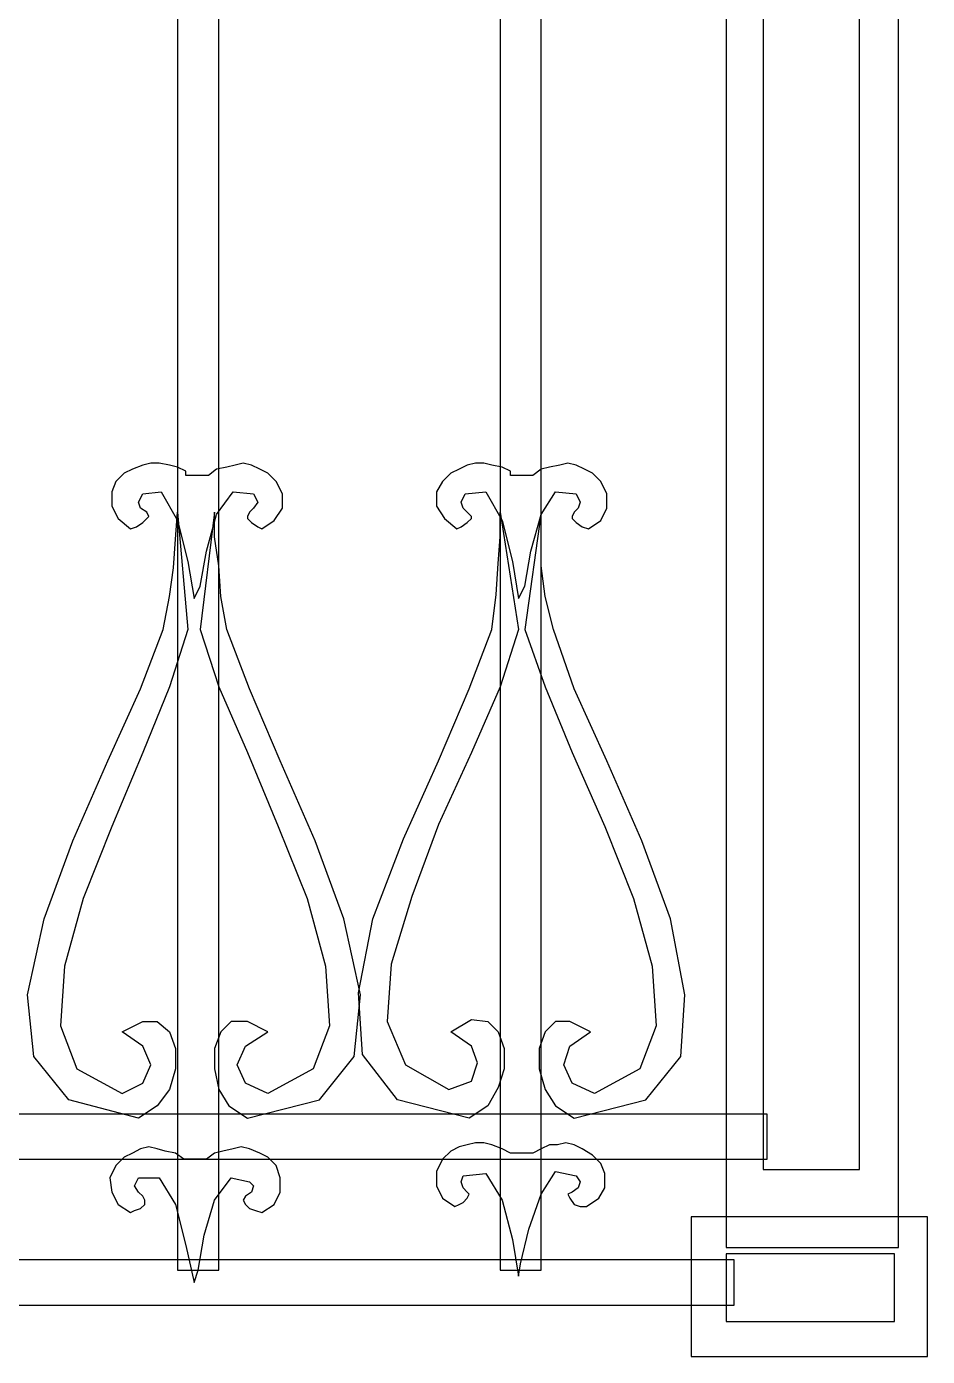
# Model space of a CAD drawing. Header units: centimetres. Extents: x -54 to 53, y -72 to 21.
# Drawn here: x 22.12 to 53.5, y -72.05 to -25.71 of the extents above; entities that cross this region are included whole.
import ezdxf

# ---------------------------------------------------------------- set-up
doc = ezdxf.new("R2010")
doc.units = ezdxf.units.CM
doc.header["$MEASUREMENT"] = 0
doc.layers.add('layer 1', color=7, linetype='Continuous')

msp = doc.modelspace()

# ---------------------------------------------------------------- linework, layer by layer
at = {"layer": 'layer 1', "color": 44}
for points, knots in [([(27.37509, -69.04126), (27.37509, -69.04126), (27.37509, 18.83919), (27.37509, 18.83919), (27.37509, 18.83919), (27.37509, 18.83919), (28.80636, 18.98232), (28.80636, 18.98232), (28.80636, 18.98232), (28.80636, 18.98232), (28.80636, -69.04126), (28.80636, -69.04126), (28.80636, -69.04126), (28.80636, -69.04126), (27.37509, -69.04126), (27.37509, -69.04126)], [0, 0, 0, 0, 0.25, 0.25, 0.25, 0.25, 0.5, 0.5, 0.5, 0.5, 0.75, 0.75, 0.75, 0.75, 1, 1, 1, 1]), ([(38.61062, -69.04126), (38.61062, -69.04126), (38.61062, 18.83919), (38.61062, 18.83919), (38.61062, 18.83919), (38.61062, 18.83919), (40.04189, 18.98232), (40.04189, 18.98232), (40.04189, 18.98232), (40.04189, 18.98232), (40.04189, -69.04126), (40.04189, -69.04126), (40.04189, -69.04126), (40.04189, -69.04126), (38.61062, -69.04126), (38.61062, -69.04126)], [0, 0, 0, 0, 0.25, 0.25, 0.25, 0.25, 0.5, 0.5, 0.5, 0.5, 0.75, 0.75, 0.75, 0.75, 1, 1, 1, 1]), ([(47.7708, 12.32688), (47.7708, 12.32688), (51.1343, 12.32688), (51.1343, 12.32688), (51.1343, 12.32688), (51.1343, 12.32688), (51.1343, -65.53463), (51.1343, -65.53463), (51.1343, -65.53463), (51.1343, -65.53463), (47.7708, -65.53463), (47.7708, -65.53463), (47.7708, -65.53463), (47.7708, -65.53463), (47.7708, 12.32688), (47.7708, 12.32688)], [0, 0, 0, 0, 0.25, 0.25, 0.25, 0.25, 0.5, 0.5, 0.5, 0.5, 0.75, 0.75, 0.75, 0.75, 1, 1, 1, 1]), ([(27.66134, -41.34604), (27.66134, -41.34604), (28.44854, -41.34604), (28.44854, -41.34604), (28.44854, -41.34604), (28.44854, -41.34604), (28.44854, -41.34604), (28.44854, -41.34604), (28.44854, -41.34604), (28.44854, -41.34604), (28.7348, -41.13135), (28.7348, -41.13135), (28.7348, -41.13135), (28.7348, -41.13135), (29.09262, -41.05978), (29.09262, -41.05978), (29.09262, -41.05978), (29.09262, -41.05978), (29.37887, -40.98822), (29.37887, -40.98822), (29.37887, -40.98822), (29.37887, -40.98822), (29.66513, -40.91666), (29.66513, -40.91666), (29.66513, -40.91666), (29.66513, -40.91666), (29.95139, -40.98822), (29.95139, -40.98822), (29.95139, -40.98822), (29.95139, -40.98822), (30.23764, -41.13135), (30.23764, -41.13135), (30.23764, -41.13135), (30.23764, -41.13135), (30.5239, -41.27447), (30.5239, -41.27447), (30.5239, -41.27447), (30.5239, -41.27447), (30.81015, -41.56073), (30.81015, -41.56073), (30.81015, -41.56073), (30.81015, -41.56073), (31.02484, -41.99011), (31.02484, -41.99011), (31.02484, -41.99011), (31.02484, -41.99011), (31.02484, -42.49106), (31.02484, -42.49106), (31.02484, -42.49106), (31.02484, -42.49106), (30.73859, -42.92044), (30.73859, -42.92044), (30.73859, -42.92044), (30.73859, -42.92044), (30.30921, -43.2067), (30.30921, -43.2067), (30.30921, -43.2067), (30.30921, -43.2067), (30.16608, -43.13514), (30.16608, -43.13514), (30.16608, -43.13514), (30.16608, -43.13514), (29.95139, -42.99201), (29.95139, -42.99201), (29.95139, -42.99201), (29.95139, -42.99201), (29.80826, -42.84888), (29.80826, -42.84888), (29.80826, -42.84888), (29.80826, -42.84888), (29.80826, -42.77732), (29.80826, -42.77732), (29.80826, -42.77732), (29.80826, -42.77732), (29.87982, -42.63419), (29.87982, -42.63419), (29.87982, -42.63419), (29.87982, -42.63419), (30.02295, -42.49106), (30.02295, -42.49106), (30.02295, -42.49106), (30.02295, -42.49106), (30.16608, -42.27637), (30.16608, -42.27637), (30.16608, -42.27637), (30.16608, -42.27637), (30.02295, -41.99011), (30.02295, -41.99011), (30.02295, -41.99011), (30.02295, -41.99011), (29.30731, -41.91855), (29.30731, -41.91855), (29.30731, -41.91855), (29.30731, -41.91855), (28.7348, -42.70575), (28.7348, -42.70575), (28.7348, -42.70575), (28.7348, -42.70575), (28.37698, -43.9939), (28.37698, -43.9939), (28.37698, -43.9939), (28.37698, -43.9939), (28.16229, -45.21049), (28.16229, -45.21049), (28.16229, -45.21049), (28.16229, -45.21049), (27.9476, -45.63987), (27.9476, -45.63987), (27.9476, -45.63987), (27.9476, -45.63987), (27.73291, -44.35172), (27.73291, -44.35172), (27.73291, -44.35172), (27.73291, -44.35172), (27.37509, -42.92044), (27.37509, -42.92044), (27.37509, -42.92044), (27.37509, -42.92044), (26.80257, -41.91855), (26.80257, -41.91855), (26.80257, -41.91855), (26.80257, -41.91855), (26.1585, -41.99011), (26.1585, -41.99011), (26.1585, -41.99011), (26.1585, -41.99011), (26.01537, -42.27637), (26.01537, -42.27637), (26.01537, -42.27637), (26.01537, -42.27637), (26.08694, -42.49106), (26.08694, -42.49106), (26.08694, -42.49106), (26.08694, -42.49106), (26.30163, -42.63419), (26.30163, -42.63419), (26.30163, -42.63419), (26.30163, -42.63419), (26.37319, -42.77732), (26.37319, -42.77732), (26.37319, -42.77732), (26.37319, -42.77732), (26.30163, -42.84888), (26.30163, -42.84888), (26.30163, -42.84888), (26.30163, -42.84888), (26.1585, -42.99201), (26.1585, -42.99201), (26.1585, -42.99201), (26.1585, -42.99201), (25.94381, -43.13514), (25.94381, -43.13514), (25.94381, -43.13514), (25.94381, -43.13514), (25.72912, -43.2067), (25.72912, -43.2067), (25.72912, -43.2067), (25.72912, -43.2067), (25.29973, -42.84888), (25.29973, -42.84888), (25.29973, -42.84888), (25.29973, -42.84888), (25.08504, -42.4195), (25.08504, -42.4195), (25.08504, -42.4195), (25.08504, -42.4195), (25.08504, -41.91855), (25.08504, -41.91855), (25.08504, -41.91855), (25.08504, -41.91855), (25.22817, -41.56073), (25.22817, -41.56073), (25.22817, -41.56073), (25.22817, -41.56073), (25.51442, -41.27447), (25.51442, -41.27447), (25.51442, -41.27447), (25.51442, -41.27447), (25.80068, -41.13135), (25.80068, -41.13135), (25.80068, -41.13135), (25.80068, -41.13135), (26.1585, -40.98822), (26.1585, -40.98822), (26.1585, -40.98822), (26.1585, -40.98822), (26.44476, -40.91666), (26.44476, -40.91666), (26.44476, -40.91666), (26.44476, -40.91666), (26.73101, -40.91666), (26.73101, -40.91666), (26.73101, -40.91666), (26.73101, -40.91666), (27.08883, -40.98822), (27.08883, -40.98822), (27.08883, -40.98822), (27.08883, -40.98822), (27.37509, -41.05978), (27.37509, -41.05978), (27.37509, -41.05978), (27.37509, -41.05978), (27.66134, -41.20291), (27.66134, -41.20291), (27.66134, -41.20291), (27.66134, -41.20291), (27.66134, -41.34604), (27.66134, -41.34604)], [0, 0, 0, 0, 0.01923077, 0.01923077, 0.01923077, 0.01923077, 0.03846154, 0.03846154, 0.03846154, 0.03846154, 0.05769231, 0.05769231, 0.05769231, 0.05769231, 0.07692308, 0.07692308, 0.07692308, 0.07692308, 0.09615385, 0.09615385, 0.09615385, 0.09615385, 0.11538462, 0.11538462, 0.11538462, 0.11538462, 0.13461538, 0.13461538, 0.13461538, 0.13461538, 0.15384615, 0.15384615, 0.15384615, 0.15384615, 0.17307692, 0.17307692, 0.17307692, 0.17307692, 0.19230769, 0.19230769, 0.19230769, 0.19230769, 0.21153846, 0.21153846, 0.21153846, 0.21153846, 0.23076923, 0.23076923, 0.23076923, 0.23076923, 0.25, 0.25, 0.25, 0.25, 0.26923077, 0.26923077, 0.26923077, 0.26923077, 0.28846154, 0.28846154, 0.28846154, 0.28846154, 0.30769231, 0.30769231, 0.30769231, 0.30769231, 0.32692308, 0.32692308, 0.32692308, 0.32692308, 0.34615385, 0.34615385, 0.34615385, 0.34615385, 0.36538462, 0.36538462, 0.36538462, 0.36538462, 0.38461538, 0.38461538, 0.38461538, 0.38461538, 0.40384615, 0.40384615, 0.40384615, 0.40384615, 0.42307692, 0.42307692, 0.42307692, 0.42307692, 0.44230769, 0.44230769, 0.44230769, 0.44230769, 0.46153846, 0.46153846, 0.46153846, 0.46153846, 0.48076923, 0.48076923, 0.48076923, 0.48076923, 0.5, 0.5, 0.5, 0.5, 0.51923077, 0.51923077, 0.51923077, 0.51923077, 0.53846154, 0.53846154, 0.53846154, 0.53846154, 0.55769231, 0.55769231, 0.55769231, 0.55769231, 0.57692308, 0.57692308, 0.57692308, 0.57692308, 0.59615385, 0.59615385, 0.59615385, 0.59615385, 0.61538462, 0.61538462, 0.61538462, 0.61538462, 0.63461538, 0.63461538, 0.63461538, 0.63461538, 0.65384615, 0.65384615, 0.65384615, 0.65384615, 0.67307692, 0.67307692, 0.67307692, 0.67307692, 0.69230769, 0.69230769, 0.69230769, 0.69230769, 0.71153846, 0.71153846, 0.71153846, 0.71153846, 0.73076923, 0.73076923, 0.73076923, 0.73076923, 0.75, 0.75, 0.75, 0.75, 0.76923077, 0.76923077, 0.76923077, 0.76923077, 0.78846154, 0.78846154, 0.78846154, 0.78846154, 0.80769231, 0.80769231, 0.80769231, 0.80769231, 0.82692308, 0.82692308, 0.82692308, 0.82692308, 0.84615385, 0.84615385, 0.84615385, 0.84615385, 0.86538462, 0.86538462, 0.86538462, 0.86538462, 0.88461538, 0.88461538, 0.88461538, 0.88461538, 0.90384615, 0.90384615, 0.90384615, 0.90384615, 0.92307692, 0.92307692, 0.92307692, 0.92307692, 0.94230769, 0.94230769, 0.94230769, 0.94230769, 0.96153846, 0.96153846, 0.96153846, 0.96153846, 0.98076923, 0.98076923, 0.98076923, 0.98076923, 1, 1, 1, 1]), ([(38.96844, -41.34604), (38.96844, -41.34604), (39.75564, -41.34604), (39.75564, -41.34604), (39.75564, -41.34604), (39.75564, -41.34604), (39.75564, -41.34604), (39.75564, -41.34604), (39.75564, -41.34604), (39.75564, -41.34604), (40.04189, -41.13135), (40.04189, -41.13135), (40.04189, -41.13135), (40.04189, -41.13135), (40.32815, -41.05978), (40.32815, -41.05978), (40.32815, -41.05978), (40.32815, -41.05978), (40.68597, -40.98822), (40.68597, -40.98822), (40.68597, -40.98822), (40.68597, -40.98822), (40.97223, -40.91666), (40.97223, -40.91666), (40.97223, -40.91666), (40.97223, -40.91666), (41.25848, -40.98822), (41.25848, -40.98822), (41.25848, -40.98822), (41.25848, -40.98822), (41.54474, -41.13135), (41.54474, -41.13135), (41.54474, -41.13135), (41.54474, -41.13135), (41.83099, -41.27447), (41.83099, -41.27447), (41.83099, -41.27447), (41.83099, -41.27447), (42.11725, -41.56073), (42.11725, -41.56073), (42.11725, -41.56073), (42.11725, -41.56073), (42.33194, -41.99011), (42.33194, -41.99011), (42.33194, -41.99011), (42.33194, -41.99011), (42.33194, -42.49106), (42.33194, -42.49106), (42.33194, -42.49106), (42.33194, -42.49106), (42.11725, -42.92044), (42.11725, -42.92044), (42.11725, -42.92044), (42.11725, -42.92044), (41.68786, -43.2067), (41.68786, -43.2067), (41.68786, -43.2067), (41.68786, -43.2067), (41.47317, -43.13514), (41.47317, -43.13514), (41.47317, -43.13514), (41.47317, -43.13514), (41.25848, -42.99201), (41.25848, -42.99201), (41.25848, -42.99201), (41.25848, -42.99201), (41.11535, -42.84888), (41.11535, -42.84888), (41.11535, -42.84888), (41.11535, -42.84888), (41.11535, -42.77732), (41.11535, -42.77732), (41.11535, -42.77732), (41.11535, -42.77732), (41.18692, -42.63419), (41.18692, -42.63419), (41.18692, -42.63419), (41.18692, -42.63419), (41.33004, -42.49106), (41.33004, -42.49106), (41.33004, -42.49106), (41.33004, -42.49106), (41.40161, -42.27637), (41.40161, -42.27637), (41.40161, -42.27637), (41.40161, -42.27637), (41.25848, -41.99011), (41.25848, -41.99011), (41.25848, -41.99011), (41.25848, -41.99011), (40.54284, -41.91855), (40.54284, -41.91855), (40.54284, -41.91855), (40.54284, -41.91855), (40.04189, -42.70575), (40.04189, -42.70575), (40.04189, -42.70575), (40.04189, -42.70575), (39.68408, -43.9939), (39.68408, -43.9939), (39.68408, -43.9939), (39.68408, -43.9939), (39.46938, -45.21049), (39.46938, -45.21049), (39.46938, -45.21049), (39.46938, -45.21049), (39.25469, -45.63987), (39.25469, -45.63987), (39.25469, -45.63987), (39.25469, -45.63987), (39.04, -44.35172), (39.04, -44.35172), (39.04, -44.35172), (39.04, -44.35172), (38.68218, -42.92044), (38.68218, -42.92044), (38.68218, -42.92044), (38.68218, -42.92044), (38.10967, -41.91855), (38.10967, -41.91855), (38.10967, -41.91855), (38.10967, -41.91855), (37.39403, -41.99011), (37.39403, -41.99011), (37.39403, -41.99011), (37.39403, -41.99011), (37.2509, -42.27637), (37.2509, -42.27637), (37.2509, -42.27637), (37.2509, -42.27637), (37.32247, -42.49106), (37.32247, -42.49106), (37.32247, -42.49106), (37.32247, -42.49106), (37.46559, -42.63419), (37.46559, -42.63419), (37.46559, -42.63419), (37.46559, -42.63419), (37.60872, -42.77732), (37.60872, -42.77732), (37.60872, -42.77732), (37.60872, -42.77732), (37.60872, -42.84888), (37.60872, -42.84888), (37.60872, -42.84888), (37.60872, -42.84888), (37.46559, -42.99201), (37.46559, -42.99201), (37.46559, -42.99201), (37.46559, -42.99201), (37.2509, -43.13514), (37.2509, -43.13514), (37.2509, -43.13514), (37.2509, -43.13514), (37.10778, -43.2067), (37.10778, -43.2067), (37.10778, -43.2067), (37.10778, -43.2067), (36.67839, -42.84888), (36.67839, -42.84888), (36.67839, -42.84888), (36.67839, -42.84888), (36.39214, -42.4195), (36.39214, -42.4195), (36.39214, -42.4195), (36.39214, -42.4195), (36.39214, -41.91855), (36.39214, -41.91855), (36.39214, -41.91855), (36.39214, -41.91855), (36.60683, -41.56073), (36.60683, -41.56073), (36.60683, -41.56073), (36.60683, -41.56073), (36.89308, -41.27447), (36.89308, -41.27447), (36.89308, -41.27447), (36.89308, -41.27447), (37.17934, -41.13135), (37.17934, -41.13135), (37.17934, -41.13135), (37.17934, -41.13135), (37.46559, -40.98822), (37.46559, -40.98822), (37.46559, -40.98822), (37.46559, -40.98822), (37.75185, -40.91666), (37.75185, -40.91666), (37.75185, -40.91666), (37.75185, -40.91666), (38.03811, -40.91666), (38.03811, -40.91666), (38.03811, -40.91666), (38.03811, -40.91666), (38.32436, -40.98822), (38.32436, -40.98822), (38.32436, -40.98822), (38.32436, -40.98822), (38.68218, -41.05978), (38.68218, -41.05978), (38.68218, -41.05978), (38.68218, -41.05978), (38.96844, -41.20291), (38.96844, -41.20291), (38.96844, -41.20291), (38.96844, -41.20291), (38.96844, -41.34604), (38.96844, -41.34604)], [0, 0, 0, 0, 0.01923077, 0.01923077, 0.01923077, 0.01923077, 0.03846154, 0.03846154, 0.03846154, 0.03846154, 0.05769231, 0.05769231, 0.05769231, 0.05769231, 0.07692308, 0.07692308, 0.07692308, 0.07692308, 0.09615385, 0.09615385, 0.09615385, 0.09615385, 0.11538462, 0.11538462, 0.11538462, 0.11538462, 0.13461538, 0.13461538, 0.13461538, 0.13461538, 0.15384615, 0.15384615, 0.15384615, 0.15384615, 0.17307692, 0.17307692, 0.17307692, 0.17307692, 0.19230769, 0.19230769, 0.19230769, 0.19230769, 0.21153846, 0.21153846, 0.21153846, 0.21153846, 0.23076923, 0.23076923, 0.23076923, 0.23076923, 0.25, 0.25, 0.25, 0.25, 0.26923077, 0.26923077, 0.26923077, 0.26923077, 0.28846154, 0.28846154, 0.28846154, 0.28846154, 0.30769231, 0.30769231, 0.30769231, 0.30769231, 0.32692308, 0.32692308, 0.32692308, 0.32692308, 0.34615385, 0.34615385, 0.34615385, 0.34615385, 0.36538462, 0.36538462, 0.36538462, 0.36538462, 0.38461538, 0.38461538, 0.38461538, 0.38461538, 0.40384615, 0.40384615, 0.40384615, 0.40384615, 0.42307692, 0.42307692, 0.42307692, 0.42307692, 0.44230769, 0.44230769, 0.44230769, 0.44230769, 0.46153846, 0.46153846, 0.46153846, 0.46153846, 0.48076923, 0.48076923, 0.48076923, 0.48076923, 0.5, 0.5, 0.5, 0.5, 0.51923077, 0.51923077, 0.51923077, 0.51923077, 0.53846154, 0.53846154, 0.53846154, 0.53846154, 0.55769231, 0.55769231, 0.55769231, 0.55769231, 0.57692308, 0.57692308, 0.57692308, 0.57692308, 0.59615385, 0.59615385, 0.59615385, 0.59615385, 0.61538462, 0.61538462, 0.61538462, 0.61538462, 0.63461538, 0.63461538, 0.63461538, 0.63461538, 0.65384615, 0.65384615, 0.65384615, 0.65384615, 0.67307692, 0.67307692, 0.67307692, 0.67307692, 0.69230769, 0.69230769, 0.69230769, 0.69230769, 0.71153846, 0.71153846, 0.71153846, 0.71153846, 0.73076923, 0.73076923, 0.73076923, 0.73076923, 0.75, 0.75, 0.75, 0.75, 0.76923077, 0.76923077, 0.76923077, 0.76923077, 0.78846154, 0.78846154, 0.78846154, 0.78846154, 0.80769231, 0.80769231, 0.80769231, 0.80769231, 0.82692308, 0.82692308, 0.82692308, 0.82692308, 0.84615385, 0.84615385, 0.84615385, 0.84615385, 0.86538462, 0.86538462, 0.86538462, 0.86538462, 0.88461538, 0.88461538, 0.88461538, 0.88461538, 0.90384615, 0.90384615, 0.90384615, 0.90384615, 0.92307692, 0.92307692, 0.92307692, 0.92307692, 0.94230769, 0.94230769, 0.94230769, 0.94230769, 0.96153846, 0.96153846, 0.96153846, 0.96153846, 0.98076923, 0.98076923, 0.98076923, 0.98076923, 1, 1, 1, 1]), ([(27.37509, -42.63419), (27.37509, -42.63419), (27.30352, -43.56452), (27.30352, -43.56452), (27.30352, -43.56452), (27.30352, -43.56452), (27.23196, -44.56641), (27.23196, -44.56641), (27.23196, -44.56641), (27.23196, -44.56641), (27.08883, -45.56831), (27.08883, -45.56831), (27.08883, -45.56831), (27.08883, -45.56831), (26.87414, -46.71333), (26.87414, -46.71333), (26.87414, -46.71333), (26.87414, -46.71333), (26.08694, -48.78868), (26.08694, -48.78868), (26.08694, -48.78868), (26.08694, -48.78868), (24.94191, -51.29342), (24.94191, -51.29342), (24.94191, -51.29342), (24.94191, -51.29342), (23.72533, -54.08441), (23.72533, -54.08441), (23.72533, -54.08441), (23.72533, -54.08441), (22.72343, -56.80384), (22.72343, -56.80384), (22.72343, -56.80384), (22.72343, -56.80384), (22.15092, -59.4517), (22.15092, -59.4517), (22.15092, -59.4517), (22.15092, -59.4517), (22.36561, -61.59862), (22.36561, -61.59862), (22.36561, -61.59862), (22.36561, -61.59862), (23.5822, -63.10146), (23.5822, -63.10146), (23.5822, -63.10146), (23.5822, -63.10146), (26.01537, -63.74554), (26.01537, -63.74554), (26.01537, -63.74554), (26.01537, -63.74554), (26.65945, -63.31615), (26.65945, -63.31615), (26.65945, -63.31615), (26.65945, -63.31615), (27.08883, -62.74364), (27.08883, -62.74364), (27.08883, -62.74364), (27.08883, -62.74364), (27.30352, -62.028), (27.30352, -62.028), (27.30352, -62.028), (27.30352, -62.028), (27.30352, -61.31236), (27.30352, -61.31236), (27.30352, -61.31236), (27.30352, -61.31236), (27.08883, -60.73985), (27.08883, -60.73985), (27.08883, -60.73985), (27.08883, -60.73985), (26.65945, -60.38203), (26.65945, -60.38203), (26.65945, -60.38203), (26.65945, -60.38203), (26.1585, -60.38203), (26.1585, -60.38203), (26.1585, -60.38203), (26.1585, -60.38203), (25.44286, -60.73985), (25.44286, -60.73985), (25.44286, -60.73985), (25.44286, -60.73985), (26.1585, -61.2408), (26.1585, -61.2408), (26.1585, -61.2408), (26.1585, -61.2408), (26.44476, -61.88488), (26.44476, -61.88488), (26.44476, -61.88488), (26.44476, -61.88488), (26.1585, -62.52895), (26.1585, -62.52895), (26.1585, -62.52895), (26.1585, -62.52895), (25.44286, -62.88677), (25.44286, -62.88677), (25.44286, -62.88677), (25.44286, -62.88677), (23.86846, -62.028), (23.86846, -62.028), (23.86846, -62.028), (23.86846, -62.028), (23.29594, -60.52516), (23.29594, -60.52516), (23.29594, -60.52516), (23.29594, -60.52516), (23.43907, -58.44981), (23.43907, -58.44981), (23.43907, -58.44981), (23.43907, -58.44981), (24.08315, -56.0882), (24.08315, -56.0882), (24.08315, -56.0882), (24.08315, -56.0882), (25.08504, -53.58346), (25.08504, -53.58346), (25.08504, -53.58346), (25.08504, -53.58346), (26.1585, -51.00716), (26.1585, -51.00716), (26.1585, -51.00716), (26.1585, -51.00716), (27.08883, -48.71712), (27.08883, -48.71712), (27.08883, -48.71712), (27.08883, -48.71712), (27.73291, -46.71333), (27.73291, -46.71333), (27.73291, -46.71333), (27.73291, -46.71333), (27.37509, -42.63419), (27.37509, -42.63419)], [0, 0, 0, 0, 0.03030303, 0.03030303, 0.03030303, 0.03030303, 0.06060606, 0.06060606, 0.06060606, 0.06060606, 0.09090909, 0.09090909, 0.09090909, 0.09090909, 0.12121212, 0.12121212, 0.12121212, 0.12121212, 0.15151515, 0.15151515, 0.15151515, 0.15151515, 0.18181818, 0.18181818, 0.18181818, 0.18181818, 0.21212121, 0.21212121, 0.21212121, 0.21212121, 0.24242424, 0.24242424, 0.24242424, 0.24242424, 0.27272727, 0.27272727, 0.27272727, 0.27272727, 0.3030303, 0.3030303, 0.3030303, 0.3030303, 0.33333333, 0.33333333, 0.33333333, 0.33333333, 0.36363636, 0.36363636, 0.36363636, 0.36363636, 0.39393939, 0.39393939, 0.39393939, 0.39393939, 0.42424242, 0.42424242, 0.42424242, 0.42424242, 0.45454545, 0.45454545, 0.45454545, 0.45454545, 0.48484848, 0.48484848, 0.48484848, 0.48484848, 0.51515152, 0.51515152, 0.51515152, 0.51515152, 0.54545455, 0.54545455, 0.54545455, 0.54545455, 0.57575758, 0.57575758, 0.57575758, 0.57575758, 0.60606061, 0.60606061, 0.60606061, 0.60606061, 0.63636364, 0.63636364, 0.63636364, 0.63636364, 0.66666667, 0.66666667, 0.66666667, 0.66666667, 0.6969697, 0.6969697, 0.6969697, 0.6969697, 0.72727273, 0.72727273, 0.72727273, 0.72727273, 0.75757576, 0.75757576, 0.75757576, 0.75757576, 0.78787879, 0.78787879, 0.78787879, 0.78787879, 0.81818182, 0.81818182, 0.81818182, 0.81818182, 0.84848485, 0.84848485, 0.84848485, 0.84848485, 0.87878788, 0.87878788, 0.87878788, 0.87878788, 0.90909091, 0.90909091, 0.90909091, 0.90909091, 0.93939394, 0.93939394, 0.93939394, 0.93939394, 0.96969697, 0.96969697, 0.96969697, 0.96969697, 1, 1, 1, 1]), ([(28.66324, -42.63419), (28.66324, -42.63419), (28.66324, -43.49296), (28.66324, -43.49296), (28.66324, -43.49296), (28.66324, -43.49296), (28.80636, -44.49485), (28.80636, -44.49485), (28.80636, -44.49485), (28.80636, -44.49485), (28.87793, -45.56831), (28.87793, -45.56831), (28.87793, -45.56831), (28.87793, -45.56831), (29.09262, -46.71333), (29.09262, -46.71333), (29.09262, -46.71333), (29.09262, -46.71333), (29.87982, -48.78868), (29.87982, -48.78868), (29.87982, -48.78868), (29.87982, -48.78868), (30.95328, -51.29342), (30.95328, -51.29342), (30.95328, -51.29342), (30.95328, -51.29342), (32.16987, -54.08441), (32.16987, -54.08441), (32.16987, -54.08441), (32.16987, -54.08441), (33.17176, -56.80384), (33.17176, -56.80384), (33.17176, -56.80384), (33.17176, -56.80384), (33.74427, -59.4517), (33.74427, -59.4517), (33.74427, -59.4517), (33.74427, -59.4517), (33.52958, -61.59862), (33.52958, -61.59862), (33.52958, -61.59862), (33.52958, -61.59862), (32.31299, -63.10146), (32.31299, -63.10146), (32.31299, -63.10146), (32.31299, -63.10146), (29.80826, -63.74554), (29.80826, -63.74554), (29.80826, -63.74554), (29.80826, -63.74554), (29.16418, -63.31615), (29.16418, -63.31615), (29.16418, -63.31615), (29.16418, -63.31615), (28.80636, -62.74364), (28.80636, -62.74364), (28.80636, -62.74364), (28.80636, -62.74364), (28.66324, -62.028), (28.66324, -62.028), (28.66324, -62.028), (28.66324, -62.028), (28.66324, -61.31236), (28.66324, -61.31236), (28.66324, -61.31236), (28.66324, -61.31236), (28.87793, -60.73985), (28.87793, -60.73985), (28.87793, -60.73985), (28.87793, -60.73985), (29.23575, -60.38203), (29.23575, -60.38203), (29.23575, -60.38203), (29.23575, -60.38203), (29.80826, -60.38203), (29.80826, -60.38203), (29.80826, -60.38203), (29.80826, -60.38203), (30.5239, -60.73985), (30.5239, -60.73985), (30.5239, -60.73985), (30.5239, -60.73985), (29.73669, -61.2408), (29.73669, -61.2408), (29.73669, -61.2408), (29.73669, -61.2408), (29.45044, -61.88488), (29.45044, -61.88488), (29.45044, -61.88488), (29.45044, -61.88488), (29.73669, -62.52895), (29.73669, -62.52895), (29.73669, -62.52895), (29.73669, -62.52895), (30.5239, -62.88677), (30.5239, -62.88677), (30.5239, -62.88677), (30.5239, -62.88677), (32.0983, -62.028), (32.0983, -62.028), (32.0983, -62.028), (32.0983, -62.028), (32.67081, -60.52516), (32.67081, -60.52516), (32.67081, -60.52516), (32.67081, -60.52516), (32.52769, -58.44981), (32.52769, -58.44981), (32.52769, -58.44981), (32.52769, -58.44981), (31.88361, -56.0882), (31.88361, -56.0882), (31.88361, -56.0882), (31.88361, -56.0882), (30.88172, -53.58346), (30.88172, -53.58346), (30.88172, -53.58346), (30.88172, -53.58346), (29.80826, -51.00716), (29.80826, -51.00716), (29.80826, -51.00716), (29.80826, -51.00716), (28.80636, -48.71712), (28.80636, -48.71712), (28.80636, -48.71712), (28.80636, -48.71712), (28.16229, -46.71333), (28.16229, -46.71333), (28.16229, -46.71333), (28.16229, -46.71333), (28.66324, -42.63419), (28.66324, -42.63419)], [0, 0, 0, 0, 0.03030303, 0.03030303, 0.03030303, 0.03030303, 0.06060606, 0.06060606, 0.06060606, 0.06060606, 0.09090909, 0.09090909, 0.09090909, 0.09090909, 0.12121212, 0.12121212, 0.12121212, 0.12121212, 0.15151515, 0.15151515, 0.15151515, 0.15151515, 0.18181818, 0.18181818, 0.18181818, 0.18181818, 0.21212121, 0.21212121, 0.21212121, 0.21212121, 0.24242424, 0.24242424, 0.24242424, 0.24242424, 0.27272727, 0.27272727, 0.27272727, 0.27272727, 0.3030303, 0.3030303, 0.3030303, 0.3030303, 0.33333333, 0.33333333, 0.33333333, 0.33333333, 0.36363636, 0.36363636, 0.36363636, 0.36363636, 0.39393939, 0.39393939, 0.39393939, 0.39393939, 0.42424242, 0.42424242, 0.42424242, 0.42424242, 0.45454545, 0.45454545, 0.45454545, 0.45454545, 0.48484848, 0.48484848, 0.48484848, 0.48484848, 0.51515152, 0.51515152, 0.51515152, 0.51515152, 0.54545455, 0.54545455, 0.54545455, 0.54545455, 0.57575758, 0.57575758, 0.57575758, 0.57575758, 0.60606061, 0.60606061, 0.60606061, 0.60606061, 0.63636364, 0.63636364, 0.63636364, 0.63636364, 0.66666667, 0.66666667, 0.66666667, 0.66666667, 0.6969697, 0.6969697, 0.6969697, 0.6969697, 0.72727273, 0.72727273, 0.72727273, 0.72727273, 0.75757576, 0.75757576, 0.75757576, 0.75757576, 0.78787879, 0.78787879, 0.78787879, 0.78787879, 0.81818182, 0.81818182, 0.81818182, 0.81818182, 0.84848485, 0.84848485, 0.84848485, 0.84848485, 0.87878788, 0.87878788, 0.87878788, 0.87878788, 0.90909091, 0.90909091, 0.90909091, 0.90909091, 0.93939394, 0.93939394, 0.93939394, 0.93939394, 0.96969697, 0.96969697, 0.96969697, 0.96969697, 1, 1, 1, 1]), ([(38.61062, -42.63419), (38.61062, -42.63419), (38.61062, -43.49296), (38.61062, -43.49296), (38.61062, -43.49296), (38.61062, -43.49296), (38.53905, -44.42329), (38.53905, -44.42329), (38.53905, -44.42329), (38.53905, -44.42329), (38.46749, -45.49674), (38.46749, -45.49674), (38.46749, -45.49674), (38.46749, -45.49674), (38.32436, -46.71333), (38.32436, -46.71333), (38.32436, -46.71333), (38.32436, -46.71333), (37.53716, -48.78868), (37.53716, -48.78868), (37.53716, -48.78868), (37.53716, -48.78868), (36.4637, -51.29342), (36.4637, -51.29342), (36.4637, -51.29342), (36.4637, -51.29342), (35.24711, -54.01285), (35.24711, -54.01285), (35.24711, -54.01285), (35.24711, -54.01285), (34.17366, -56.80384), (34.17366, -56.80384), (34.17366, -56.80384), (34.17366, -56.80384), (33.67271, -59.38014), (33.67271, -59.38014), (33.67271, -59.38014), (33.67271, -59.38014), (33.81584, -61.52706), (33.81584, -61.52706), (33.81584, -61.52706), (33.81584, -61.52706), (35.03242, -63.10146), (35.03242, -63.10146), (35.03242, -63.10146), (35.03242, -63.10146), (37.53716, -63.74554), (37.53716, -63.74554), (37.53716, -63.74554), (37.53716, -63.74554), (38.18123, -63.31615), (38.18123, -63.31615), (38.18123, -63.31615), (38.18123, -63.31615), (38.53905, -62.67208), (38.53905, -62.67208), (38.53905, -62.67208), (38.53905, -62.67208), (38.75374, -62.028), (38.75374, -62.028), (38.75374, -62.028), (38.75374, -62.028), (38.75374, -61.31236), (38.75374, -61.31236), (38.75374, -61.31236), (38.75374, -61.31236), (38.53905, -60.73985), (38.53905, -60.73985), (38.53905, -60.73985), (38.53905, -60.73985), (38.18123, -60.38203), (38.18123, -60.38203), (38.18123, -60.38203), (38.18123, -60.38203), (37.60872, -60.31047), (37.60872, -60.31047), (37.60872, -60.31047), (37.60872, -60.31047), (36.89308, -60.73985), (36.89308, -60.73985), (36.89308, -60.73985), (36.89308, -60.73985), (37.60872, -61.2408), (37.60872, -61.2408), (37.60872, -61.2408), (37.60872, -61.2408), (37.82341, -61.81331), (37.82341, -61.81331), (37.82341, -61.81331), (37.82341, -61.81331), (37.60872, -62.45739), (37.60872, -62.45739), (37.60872, -62.45739), (37.60872, -62.45739), (36.82152, -62.74364), (36.82152, -62.74364), (36.82152, -62.74364), (36.82152, -62.74364), (35.31868, -61.88488), (35.31868, -61.88488), (35.31868, -61.88488), (35.31868, -61.88488), (34.6746, -60.38203), (34.6746, -60.38203), (34.6746, -60.38203), (34.6746, -60.38203), (34.81773, -58.37824), (34.81773, -58.37824), (34.81773, -58.37824), (34.81773, -58.37824), (35.53337, -56.01664), (35.53337, -56.01664), (35.53337, -56.01664), (35.53337, -56.01664), (36.4637, -53.5119), (36.4637, -53.5119), (36.4637, -53.5119), (36.4637, -53.5119), (37.60872, -51.00716), (37.60872, -51.00716), (37.60872, -51.00716), (37.60872, -51.00716), (38.61062, -48.71712), (38.61062, -48.71712), (38.61062, -48.71712), (38.61062, -48.71712), (39.25469, -46.71333), (39.25469, -46.71333), (39.25469, -46.71333), (39.25469, -46.71333), (38.61062, -42.63419), (38.61062, -42.63419)], [0, 0, 0, 0, 0.03030303, 0.03030303, 0.03030303, 0.03030303, 0.06060606, 0.06060606, 0.06060606, 0.06060606, 0.09090909, 0.09090909, 0.09090909, 0.09090909, 0.12121212, 0.12121212, 0.12121212, 0.12121212, 0.15151515, 0.15151515, 0.15151515, 0.15151515, 0.18181818, 0.18181818, 0.18181818, 0.18181818, 0.21212121, 0.21212121, 0.21212121, 0.21212121, 0.24242424, 0.24242424, 0.24242424, 0.24242424, 0.27272727, 0.27272727, 0.27272727, 0.27272727, 0.3030303, 0.3030303, 0.3030303, 0.3030303, 0.33333333, 0.33333333, 0.33333333, 0.33333333, 0.36363636, 0.36363636, 0.36363636, 0.36363636, 0.39393939, 0.39393939, 0.39393939, 0.39393939, 0.42424242, 0.42424242, 0.42424242, 0.42424242, 0.45454545, 0.45454545, 0.45454545, 0.45454545, 0.48484848, 0.48484848, 0.48484848, 0.48484848, 0.51515152, 0.51515152, 0.51515152, 0.51515152, 0.54545455, 0.54545455, 0.54545455, 0.54545455, 0.57575758, 0.57575758, 0.57575758, 0.57575758, 0.60606061, 0.60606061, 0.60606061, 0.60606061, 0.63636364, 0.63636364, 0.63636364, 0.63636364, 0.66666667, 0.66666667, 0.66666667, 0.66666667, 0.6969697, 0.6969697, 0.6969697, 0.6969697, 0.72727273, 0.72727273, 0.72727273, 0.72727273, 0.75757576, 0.75757576, 0.75757576, 0.75757576, 0.78787879, 0.78787879, 0.78787879, 0.78787879, 0.81818182, 0.81818182, 0.81818182, 0.81818182, 0.84848485, 0.84848485, 0.84848485, 0.84848485, 0.87878788, 0.87878788, 0.87878788, 0.87878788, 0.90909091, 0.90909091, 0.90909091, 0.90909091, 0.93939394, 0.93939394, 0.93939394, 0.93939394, 0.96969697, 0.96969697, 0.96969697, 0.96969697, 1, 1, 1, 1]), ([(40.04189, -42.63419), (40.04189, -42.63419), (40.04189, -43.49296), (40.04189, -43.49296), (40.04189, -43.49296), (40.04189, -43.49296), (40.04189, -44.49485), (40.04189, -44.49485), (40.04189, -44.49485), (40.04189, -44.49485), (40.18502, -45.56831), (40.18502, -45.56831), (40.18502, -45.56831), (40.18502, -45.56831), (40.47128, -46.71333), (40.47128, -46.71333), (40.47128, -46.71333), (40.47128, -46.71333), (41.18692, -48.78868), (41.18692, -48.78868), (41.18692, -48.78868), (41.18692, -48.78868), (42.33194, -51.29342), (42.33194, -51.29342), (42.33194, -51.29342), (42.33194, -51.29342), (43.54853, -54.08441), (43.54853, -54.08441), (43.54853, -54.08441), (43.54853, -54.08441), (44.55042, -56.80384), (44.55042, -56.80384), (44.55042, -56.80384), (44.55042, -56.80384), (45.05137, -59.4517), (45.05137, -59.4517), (45.05137, -59.4517), (45.05137, -59.4517), (44.90824, -61.59862), (44.90824, -61.59862), (44.90824, -61.59862), (44.90824, -61.59862), (43.69165, -63.10146), (43.69165, -63.10146), (43.69165, -63.10146), (43.69165, -63.10146), (41.18692, -63.74554), (41.18692, -63.74554), (41.18692, -63.74554), (41.18692, -63.74554), (40.54284, -63.31615), (40.54284, -63.31615), (40.54284, -63.31615), (40.54284, -63.31615), (40.18502, -62.74364), (40.18502, -62.74364), (40.18502, -62.74364), (40.18502, -62.74364), (39.97033, -62.028), (39.97033, -62.028), (39.97033, -62.028), (39.97033, -62.028), (39.97033, -61.31236), (39.97033, -61.31236), (39.97033, -61.31236), (39.97033, -61.31236), (40.18502, -60.73985), (40.18502, -60.73985), (40.18502, -60.73985), (40.18502, -60.73985), (40.54284, -60.38203), (40.54284, -60.38203), (40.54284, -60.38203), (40.54284, -60.38203), (41.04379, -60.38203), (41.04379, -60.38203), (41.04379, -60.38203), (41.04379, -60.38203), (41.75943, -60.73985), (41.75943, -60.73985), (41.75943, -60.73985), (41.75943, -60.73985), (41.04379, -61.2408), (41.04379, -61.2408), (41.04379, -61.2408), (41.04379, -61.2408), (40.8291, -61.88488), (40.8291, -61.88488), (40.8291, -61.88488), (40.8291, -61.88488), (41.11535, -62.52895), (41.11535, -62.52895), (41.11535, -62.52895), (41.11535, -62.52895), (41.90256, -62.88677), (41.90256, -62.88677), (41.90256, -62.88677), (41.90256, -62.88677), (43.47696, -62.028), (43.47696, -62.028), (43.47696, -62.028), (43.47696, -62.028), (44.04947, -60.52516), (44.04947, -60.52516), (44.04947, -60.52516), (44.04947, -60.52516), (43.90634, -58.44981), (43.90634, -58.44981), (43.90634, -58.44981), (43.90634, -58.44981), (43.26227, -56.0882), (43.26227, -56.0882), (43.26227, -56.0882), (43.26227, -56.0882), (42.26038, -53.58346), (42.26038, -53.58346), (42.26038, -53.58346), (42.26038, -53.58346), (41.11535, -51.00716), (41.11535, -51.00716), (41.11535, -51.00716), (41.11535, -51.00716), (40.18502, -48.71712), (40.18502, -48.71712), (40.18502, -48.71712), (40.18502, -48.71712), (39.46938, -46.71333), (39.46938, -46.71333), (39.46938, -46.71333), (39.46938, -46.71333), (40.04189, -42.63419), (40.04189, -42.63419)], [0, 0, 0, 0, 0.03030303, 0.03030303, 0.03030303, 0.03030303, 0.06060606, 0.06060606, 0.06060606, 0.06060606, 0.09090909, 0.09090909, 0.09090909, 0.09090909, 0.12121212, 0.12121212, 0.12121212, 0.12121212, 0.15151515, 0.15151515, 0.15151515, 0.15151515, 0.18181818, 0.18181818, 0.18181818, 0.18181818, 0.21212121, 0.21212121, 0.21212121, 0.21212121, 0.24242424, 0.24242424, 0.24242424, 0.24242424, 0.27272727, 0.27272727, 0.27272727, 0.27272727, 0.3030303, 0.3030303, 0.3030303, 0.3030303, 0.33333333, 0.33333333, 0.33333333, 0.33333333, 0.36363636, 0.36363636, 0.36363636, 0.36363636, 0.39393939, 0.39393939, 0.39393939, 0.39393939, 0.42424242, 0.42424242, 0.42424242, 0.42424242, 0.45454545, 0.45454545, 0.45454545, 0.45454545, 0.48484848, 0.48484848, 0.48484848, 0.48484848, 0.51515152, 0.51515152, 0.51515152, 0.51515152, 0.54545455, 0.54545455, 0.54545455, 0.54545455, 0.57575758, 0.57575758, 0.57575758, 0.57575758, 0.60606061, 0.60606061, 0.60606061, 0.60606061, 0.63636364, 0.63636364, 0.63636364, 0.63636364, 0.66666667, 0.66666667, 0.66666667, 0.66666667, 0.6969697, 0.6969697, 0.6969697, 0.6969697, 0.72727273, 0.72727273, 0.72727273, 0.72727273, 0.75757576, 0.75757576, 0.75757576, 0.75757576, 0.78787879, 0.78787879, 0.78787879, 0.78787879, 0.81818182, 0.81818182, 0.81818182, 0.81818182, 0.84848485, 0.84848485, 0.84848485, 0.84848485, 0.87878788, 0.87878788, 0.87878788, 0.87878788, 0.90909091, 0.90909091, 0.90909091, 0.90909091, 0.93939394, 0.93939394, 0.93939394, 0.93939394, 0.96969697, 0.96969697, 0.96969697, 0.96969697, 1, 1, 1, 1]), ([(-48.91202, -63.60241), (-48.91202, -63.60241), (47.91392, -63.60241), (47.91392, -63.60241), (47.91392, -63.60241), (47.91392, -63.60241), (47.91392, -65.17681), (47.91392, -65.17681), (47.91392, -65.17681), (47.91392, -65.17681), (-48.91202, -65.17681), (-48.91202, -65.17681), (-48.91202, -65.17681), (-48.91202, -65.17681), (-48.91202, -63.60241), (-48.91202, -63.60241)], [0, 0, 0, 0, 0.25, 0.25, 0.25, 0.25, 0.5, 0.5, 0.5, 0.5, 0.75, 0.75, 0.75, 0.75, 1, 1, 1, 1]), ([(27.58978, -65.17681), (27.58978, -65.17681), (28.37698, -65.17681), (28.37698, -65.17681), (28.37698, -65.17681), (28.37698, -65.17681), (28.37698, -65.17681), (28.37698, -65.17681), (28.37698, -65.17681), (28.37698, -65.17681), (28.66324, -64.96212), (28.66324, -64.96212), (28.66324, -64.96212), (28.66324, -64.96212), (28.94949, -64.89056), (28.94949, -64.89056), (28.94949, -64.89056), (28.94949, -64.89056), (29.30731, -64.81899), (29.30731, -64.81899), (29.30731, -64.81899), (29.30731, -64.81899), (29.59357, -64.74743), (29.59357, -64.74743), (29.59357, -64.74743), (29.59357, -64.74743), (29.87982, -64.81899), (29.87982, -64.81899), (29.87982, -64.81899), (29.87982, -64.81899), (30.23764, -64.96212), (30.23764, -64.96212), (30.23764, -64.96212), (30.23764, -64.96212), (30.5239, -65.10525), (30.5239, -65.10525), (30.5239, -65.10525), (30.5239, -65.10525), (30.81015, -65.39151), (30.81015, -65.39151), (30.81015, -65.39151), (30.81015, -65.39151), (30.95328, -65.82089), (30.95328, -65.82089), (30.95328, -65.82089), (30.95328, -65.82089), (30.95328, -66.32184), (30.95328, -66.32184), (30.95328, -66.32184), (30.95328, -66.32184), (30.73859, -66.75122), (30.73859, -66.75122), (30.73859, -66.75122), (30.73859, -66.75122), (30.30921, -67.03748), (30.30921, -67.03748), (30.30921, -67.03748), (30.30921, -67.03748), (30.09451, -66.96591), (30.09451, -66.96591), (30.09451, -66.96591), (30.09451, -66.96591), (29.87982, -66.89435), (29.87982, -66.89435), (29.87982, -66.89435), (29.87982, -66.89435), (29.73669, -66.75122), (29.73669, -66.75122), (29.73669, -66.75122), (29.73669, -66.75122), (29.66513, -66.60809), (29.66513, -66.60809), (29.66513, -66.60809), (29.66513, -66.60809), (29.73669, -66.46496), (29.73669, -66.46496), (29.73669, -66.46496), (29.73669, -66.46496), (29.95139, -66.32184), (29.95139, -66.32184), (29.95139, -66.32184), (29.95139, -66.32184), (30.02295, -66.10715), (30.02295, -66.10715), (30.02295, -66.10715), (30.02295, -66.10715), (29.87982, -65.96402), (29.87982, -65.96402), (29.87982, -65.96402), (29.87982, -65.96402), (29.23575, -65.82089), (29.23575, -65.82089), (29.23575, -65.82089), (29.23575, -65.82089), (28.66324, -66.60809), (28.66324, -66.60809), (28.66324, -66.60809), (28.66324, -66.60809), (28.30542, -67.82468), (28.30542, -67.82468), (28.30542, -67.82468), (28.30542, -67.82468), (28.09072, -69.04126), (28.09072, -69.04126), (28.09072, -69.04126), (28.09072, -69.04126), (27.9476, -69.47065), (27.9476, -69.47065), (27.9476, -69.47065), (27.9476, -69.47065), (27.66134, -68.1825), (27.66134, -68.1825), (27.66134, -68.1825), (27.66134, -68.1825), (27.30352, -66.75122), (27.30352, -66.75122), (27.30352, -66.75122), (27.30352, -66.75122), (26.73101, -65.82089), (26.73101, -65.82089), (26.73101, -65.82089), (26.73101, -65.82089), (26.01537, -65.82089), (26.01537, -65.82089), (26.01537, -65.82089), (26.01537, -65.82089), (25.87224, -66.10715), (25.87224, -66.10715), (25.87224, -66.10715), (25.87224, -66.10715), (26.01537, -66.32184), (26.01537, -66.32184), (26.01537, -66.32184), (26.01537, -66.32184), (26.1585, -66.46496), (26.1585, -66.46496), (26.1585, -66.46496), (26.1585, -66.46496), (26.23006, -66.60809), (26.23006, -66.60809), (26.23006, -66.60809), (26.23006, -66.60809), (26.23006, -66.75122), (26.23006, -66.75122), (26.23006, -66.75122), (26.23006, -66.75122), (26.08694, -66.89435), (26.08694, -66.89435), (26.08694, -66.89435), (26.08694, -66.89435), (25.87224, -66.96591), (25.87224, -66.96591), (25.87224, -66.96591), (25.87224, -66.96591), (25.72912, -67.03748), (25.72912, -67.03748), (25.72912, -67.03748), (25.72912, -67.03748), (25.29973, -66.75122), (25.29973, -66.75122), (25.29973, -66.75122), (25.29973, -66.75122), (25.08504, -66.32184), (25.08504, -66.32184), (25.08504, -66.32184), (25.08504, -66.32184), (25.01348, -65.82089), (25.01348, -65.82089), (25.01348, -65.82089), (25.01348, -65.82089), (25.22817, -65.39151), (25.22817, -65.39151), (25.22817, -65.39151), (25.22817, -65.39151), (25.51442, -65.10525), (25.51442, -65.10525), (25.51442, -65.10525), (25.51442, -65.10525), (25.80068, -64.96212), (25.80068, -64.96212), (25.80068, -64.96212), (25.80068, -64.96212), (26.08694, -64.81899), (26.08694, -64.81899), (26.08694, -64.81899), (26.08694, -64.81899), (26.37319, -64.74743), (26.37319, -64.74743), (26.37319, -64.74743), (26.37319, -64.74743), (26.65945, -64.81899), (26.65945, -64.81899), (26.65945, -64.81899), (26.65945, -64.81899), (26.9457, -64.89056), (26.9457, -64.89056), (26.9457, -64.89056), (26.9457, -64.89056), (27.30352, -64.96212), (27.30352, -64.96212), (27.30352, -64.96212), (27.30352, -64.96212), (27.58978, -65.17681), (27.58978, -65.17681), (27.58978, -65.17681), (27.58978, -65.17681), (27.58978, -65.17681), (27.58978, -65.17681)], [0, 0, 0, 0, 0.01923077, 0.01923077, 0.01923077, 0.01923077, 0.03846154, 0.03846154, 0.03846154, 0.03846154, 0.05769231, 0.05769231, 0.05769231, 0.05769231, 0.07692308, 0.07692308, 0.07692308, 0.07692308, 0.09615385, 0.09615385, 0.09615385, 0.09615385, 0.11538462, 0.11538462, 0.11538462, 0.11538462, 0.13461538, 0.13461538, 0.13461538, 0.13461538, 0.15384615, 0.15384615, 0.15384615, 0.15384615, 0.17307692, 0.17307692, 0.17307692, 0.17307692, 0.19230769, 0.19230769, 0.19230769, 0.19230769, 0.21153846, 0.21153846, 0.21153846, 0.21153846, 0.23076923, 0.23076923, 0.23076923, 0.23076923, 0.25, 0.25, 0.25, 0.25, 0.26923077, 0.26923077, 0.26923077, 0.26923077, 0.28846154, 0.28846154, 0.28846154, 0.28846154, 0.30769231, 0.30769231, 0.30769231, 0.30769231, 0.32692308, 0.32692308, 0.32692308, 0.32692308, 0.34615385, 0.34615385, 0.34615385, 0.34615385, 0.36538462, 0.36538462, 0.36538462, 0.36538462, 0.38461538, 0.38461538, 0.38461538, 0.38461538, 0.40384615, 0.40384615, 0.40384615, 0.40384615, 0.42307692, 0.42307692, 0.42307692, 0.42307692, 0.44230769, 0.44230769, 0.44230769, 0.44230769, 0.46153846, 0.46153846, 0.46153846, 0.46153846, 0.48076923, 0.48076923, 0.48076923, 0.48076923, 0.5, 0.5, 0.5, 0.5, 0.51923077, 0.51923077, 0.51923077, 0.51923077, 0.53846154, 0.53846154, 0.53846154, 0.53846154, 0.55769231, 0.55769231, 0.55769231, 0.55769231, 0.57692308, 0.57692308, 0.57692308, 0.57692308, 0.59615385, 0.59615385, 0.59615385, 0.59615385, 0.61538462, 0.61538462, 0.61538462, 0.61538462, 0.63461538, 0.63461538, 0.63461538, 0.63461538, 0.65384615, 0.65384615, 0.65384615, 0.65384615, 0.67307692, 0.67307692, 0.67307692, 0.67307692, 0.69230769, 0.69230769, 0.69230769, 0.69230769, 0.71153846, 0.71153846, 0.71153846, 0.71153846, 0.73076923, 0.73076923, 0.73076923, 0.73076923, 0.75, 0.75, 0.75, 0.75, 0.76923077, 0.76923077, 0.76923077, 0.76923077, 0.78846154, 0.78846154, 0.78846154, 0.78846154, 0.80769231, 0.80769231, 0.80769231, 0.80769231, 0.82692308, 0.82692308, 0.82692308, 0.82692308, 0.84615385, 0.84615385, 0.84615385, 0.84615385, 0.86538462, 0.86538462, 0.86538462, 0.86538462, 0.88461538, 0.88461538, 0.88461538, 0.88461538, 0.90384615, 0.90384615, 0.90384615, 0.90384615, 0.92307692, 0.92307692, 0.92307692, 0.92307692, 0.94230769, 0.94230769, 0.94230769, 0.94230769, 0.96153846, 0.96153846, 0.96153846, 0.96153846, 0.98076923, 0.98076923, 0.98076923, 0.98076923, 1, 1, 1, 1]), ([(38.96844, -64.96212), (38.96844, -64.96212), (39.75564, -64.96212), (39.75564, -64.96212), (39.75564, -64.96212), (39.75564, -64.96212), (39.75564, -64.96212), (39.75564, -64.96212), (39.75564, -64.96212), (39.75564, -64.96212), (40.04189, -64.81899), (40.04189, -64.81899), (40.04189, -64.81899), (40.04189, -64.81899), (40.32815, -64.67587), (40.32815, -64.67587), (40.32815, -64.67587), (40.32815, -64.67587), (40.61441, -64.67587), (40.61441, -64.67587), (40.61441, -64.67587), (40.61441, -64.67587), (40.90066, -64.6043), (40.90066, -64.6043), (40.90066, -64.6043), (40.90066, -64.6043), (41.18692, -64.67587), (41.18692, -64.67587), (41.18692, -64.67587), (41.18692, -64.67587), (41.47317, -64.81899), (41.47317, -64.81899), (41.47317, -64.81899), (41.47317, -64.81899), (41.83099, -65.03369), (41.83099, -65.03369), (41.83099, -65.03369), (41.83099, -65.03369), (42.11725, -65.31994), (42.11725, -65.31994), (42.11725, -65.31994), (42.11725, -65.31994), (42.26038, -65.67776), (42.26038, -65.67776), (42.26038, -65.67776), (42.26038, -65.67776), (42.26038, -66.17871), (42.26038, -66.17871), (42.26038, -66.17871), (42.26038, -66.17871), (42.04568, -66.53653), (42.04568, -66.53653), (42.04568, -66.53653), (42.04568, -66.53653), (41.6163, -66.82278), (41.6163, -66.82278), (41.6163, -66.82278), (41.6163, -66.82278), (41.40161, -66.82278), (41.40161, -66.82278), (41.40161, -66.82278), (41.40161, -66.82278), (41.18692, -66.75122), (41.18692, -66.75122), (41.18692, -66.75122), (41.18692, -66.75122), (41.04379, -66.53653), (41.04379, -66.53653), (41.04379, -66.53653), (41.04379, -66.53653), (40.97223, -66.3934), (40.97223, -66.3934), (40.97223, -66.3934), (40.97223, -66.3934), (41.11535, -66.32184), (41.11535, -66.32184), (41.11535, -66.32184), (41.11535, -66.32184), (41.33004, -66.17871), (41.33004, -66.17871), (41.33004, -66.17871), (41.33004, -66.17871), (41.40161, -65.96402), (41.40161, -65.96402), (41.40161, -65.96402), (41.40161, -65.96402), (41.25848, -65.74933), (41.25848, -65.74933), (41.25848, -65.74933), (41.25848, -65.74933), (40.54284, -65.6062), (40.54284, -65.6062), (40.54284, -65.6062), (40.54284, -65.6062), (40.04189, -66.3934), (40.04189, -66.3934), (40.04189, -66.3934), (40.04189, -66.3934), (39.61251, -67.60999), (39.61251, -67.60999), (39.61251, -67.60999), (39.61251, -67.60999), (39.32626, -68.82657), (39.32626, -68.82657), (39.32626, -68.82657), (39.32626, -68.82657), (39.25469, -69.25596), (39.25469, -69.25596), (39.25469, -69.25596), (39.25469, -69.25596), (39.04, -67.96781), (39.04, -67.96781), (39.04, -67.96781), (39.04, -67.96781), (38.68218, -66.60809), (38.68218, -66.60809), (38.68218, -66.60809), (38.68218, -66.60809), (38.10967, -65.67776), (38.10967, -65.67776), (38.10967, -65.67776), (38.10967, -65.67776), (37.32247, -65.74933), (37.32247, -65.74933), (37.32247, -65.74933), (37.32247, -65.74933), (37.2509, -65.96402), (37.2509, -65.96402), (37.2509, -65.96402), (37.2509, -65.96402), (37.32247, -66.17871), (37.32247, -66.17871), (37.32247, -66.17871), (37.32247, -66.17871), (37.46559, -66.32184), (37.46559, -66.32184), (37.46559, -66.32184), (37.46559, -66.32184), (37.53716, -66.3934), (37.53716, -66.3934), (37.53716, -66.3934), (37.53716, -66.3934), (37.46559, -66.53653), (37.46559, -66.53653), (37.46559, -66.53653), (37.46559, -66.53653), (37.32247, -66.67966), (37.32247, -66.67966), (37.32247, -66.67966), (37.32247, -66.67966), (37.17934, -66.75122), (37.17934, -66.75122), (37.17934, -66.75122), (37.17934, -66.75122), (37.03621, -66.82278), (37.03621, -66.82278), (37.03621, -66.82278), (37.03621, -66.82278), (36.60683, -66.53653), (36.60683, -66.53653), (36.60683, -66.53653), (36.60683, -66.53653), (36.39214, -66.10715), (36.39214, -66.10715), (36.39214, -66.10715), (36.39214, -66.10715), (36.39214, -65.6062), (36.39214, -65.6062), (36.39214, -65.6062), (36.39214, -65.6062), (36.60683, -65.17681), (36.60683, -65.17681), (36.60683, -65.17681), (36.60683, -65.17681), (36.89308, -64.89056), (36.89308, -64.89056), (36.89308, -64.89056), (36.89308, -64.89056), (37.17934, -64.74743), (37.17934, -64.74743), (37.17934, -64.74743), (37.17934, -64.74743), (37.46559, -64.67587), (37.46559, -64.67587), (37.46559, -64.67587), (37.46559, -64.67587), (37.75185, -64.6043), (37.75185, -64.6043), (37.75185, -64.6043), (37.75185, -64.6043), (38.03811, -64.6043), (38.03811, -64.6043), (38.03811, -64.6043), (38.03811, -64.6043), (38.32436, -64.67587), (38.32436, -64.67587), (38.32436, -64.67587), (38.32436, -64.67587), (38.68218, -64.81899), (38.68218, -64.81899), (38.68218, -64.81899), (38.68218, -64.81899), (38.96844, -64.96212), (38.96844, -64.96212), (38.96844, -64.96212), (38.96844, -64.96212), (38.96844, -64.96212), (38.96844, -64.96212)], [0, 0, 0, 0, 0.01923077, 0.01923077, 0.01923077, 0.01923077, 0.03846154, 0.03846154, 0.03846154, 0.03846154, 0.05769231, 0.05769231, 0.05769231, 0.05769231, 0.07692308, 0.07692308, 0.07692308, 0.07692308, 0.09615385, 0.09615385, 0.09615385, 0.09615385, 0.11538462, 0.11538462, 0.11538462, 0.11538462, 0.13461538, 0.13461538, 0.13461538, 0.13461538, 0.15384615, 0.15384615, 0.15384615, 0.15384615, 0.17307692, 0.17307692, 0.17307692, 0.17307692, 0.19230769, 0.19230769, 0.19230769, 0.19230769, 0.21153846, 0.21153846, 0.21153846, 0.21153846, 0.23076923, 0.23076923, 0.23076923, 0.23076923, 0.25, 0.25, 0.25, 0.25, 0.26923077, 0.26923077, 0.26923077, 0.26923077, 0.28846154, 0.28846154, 0.28846154, 0.28846154, 0.30769231, 0.30769231, 0.30769231, 0.30769231, 0.32692308, 0.32692308, 0.32692308, 0.32692308, 0.34615385, 0.34615385, 0.34615385, 0.34615385, 0.36538462, 0.36538462, 0.36538462, 0.36538462, 0.38461538, 0.38461538, 0.38461538, 0.38461538, 0.40384615, 0.40384615, 0.40384615, 0.40384615, 0.42307692, 0.42307692, 0.42307692, 0.42307692, 0.44230769, 0.44230769, 0.44230769, 0.44230769, 0.46153846, 0.46153846, 0.46153846, 0.46153846, 0.48076923, 0.48076923, 0.48076923, 0.48076923, 0.5, 0.5, 0.5, 0.5, 0.51923077, 0.51923077, 0.51923077, 0.51923077, 0.53846154, 0.53846154, 0.53846154, 0.53846154, 0.55769231, 0.55769231, 0.55769231, 0.55769231, 0.57692308, 0.57692308, 0.57692308, 0.57692308, 0.59615385, 0.59615385, 0.59615385, 0.59615385, 0.61538462, 0.61538462, 0.61538462, 0.61538462, 0.63461538, 0.63461538, 0.63461538, 0.63461538, 0.65384615, 0.65384615, 0.65384615, 0.65384615, 0.67307692, 0.67307692, 0.67307692, 0.67307692, 0.69230769, 0.69230769, 0.69230769, 0.69230769, 0.71153846, 0.71153846, 0.71153846, 0.71153846, 0.73076923, 0.73076923, 0.73076923, 0.73076923, 0.75, 0.75, 0.75, 0.75, 0.76923077, 0.76923077, 0.76923077, 0.76923077, 0.78846154, 0.78846154, 0.78846154, 0.78846154, 0.80769231, 0.80769231, 0.80769231, 0.80769231, 0.82692308, 0.82692308, 0.82692308, 0.82692308, 0.84615385, 0.84615385, 0.84615385, 0.84615385, 0.86538462, 0.86538462, 0.86538462, 0.86538462, 0.88461538, 0.88461538, 0.88461538, 0.88461538, 0.90384615, 0.90384615, 0.90384615, 0.90384615, 0.92307692, 0.92307692, 0.92307692, 0.92307692, 0.94230769, 0.94230769, 0.94230769, 0.94230769, 0.96153846, 0.96153846, 0.96153846, 0.96153846, 0.98076923, 0.98076923, 0.98076923, 0.98076923, 1, 1, 1, 1]), ([(45.26606, -67.1806), (45.26606, -67.1806), (53.49591, -67.1806), (53.49591, -67.1806), (53.49591, -67.1806), (53.49591, -67.1806), (53.49591, -72.04695), (53.49591, -72.04695), (53.49591, -72.04695), (53.49591, -72.04695), (45.26606, -72.04695), (45.26606, -72.04695), (45.26606, -72.04695), (45.26606, -72.04695), (45.26606, -67.1806), (45.26606, -67.1806)], [0, 0, 0, 0, 0.25, 0.25, 0.25, 0.25, 0.5, 0.5, 0.5, 0.5, 0.75, 0.75, 0.75, 0.75, 1, 1, 1, 1]), ([(-46.26416, -68.68345), (-46.26416, -68.68345), (46.7689, -68.68345), (46.7689, -68.68345), (46.7689, -68.68345), (46.7689, -68.68345), (46.7689, -70.25785), (46.7689, -70.25785), (46.7689, -70.25785), (46.7689, -70.25785), (-46.26416, -70.25785), (-46.26416, -70.25785), (-46.26416, -70.25785), (-46.26416, -70.25785), (-46.26416, -68.68345), (-46.26416, -68.68345)], [0, 0, 0, 0, 0.25, 0.25, 0.25, 0.25, 0.5, 0.5, 0.5, 0.5, 0.75, 0.75, 0.75, 0.75, 1, 1, 1, 1])]:
    msp.add_open_spline(points, degree=3, knots=knots, dxfattribs=at)
at = {"layer": 'layer 1', "color": 29}
msp.add_open_spline([(46.48265, 15.90507), (46.48265, 15.90507), (52.49401, 15.90507), (52.49401, 15.90507), (52.49401, 15.90507), (52.49401, 15.90507), (52.49401, -68.25406), (52.49401, -68.25406), (52.49401, -68.25406), (52.49401, -68.25406), (46.48265, -68.25406), (46.48265, -68.25406), (46.48265, -68.25406), (46.48265, -68.25406), (46.48265, 15.90507), (46.48265, 15.90507)], degree=3, knots=[0, 0, 0, 0, 0.25, 0.25, 0.25, 0.25, 0.5, 0.5, 0.5, 0.5, 0.75, 0.75, 0.75, 0.75, 1, 1, 1, 1], dxfattribs=at)
at = {"layer": 'layer 1', "color": 42}
msp.add_open_spline([(46.48265, -68.46875), (46.48265, -68.46875), (52.35088, -68.46875), (52.35088, -68.46875), (52.35088, -68.46875), (52.35088, -68.46875), (52.35088, -70.83036), (52.35088, -70.83036), (52.35088, -70.83036), (52.35088, -70.83036), (46.48265, -70.83036), (46.48265, -70.83036), (46.48265, -70.83036), (46.48265, -70.83036), (46.48265, -68.46875), (46.48265, -68.46875)], degree=3, knots=[0, 0, 0, 0, 0.25, 0.25, 0.25, 0.25, 0.5, 0.5, 0.5, 0.5, 0.75, 0.75, 0.75, 0.75, 1, 1, 1, 1], dxfattribs=at)

doc.saveas('drawing.dxf')
